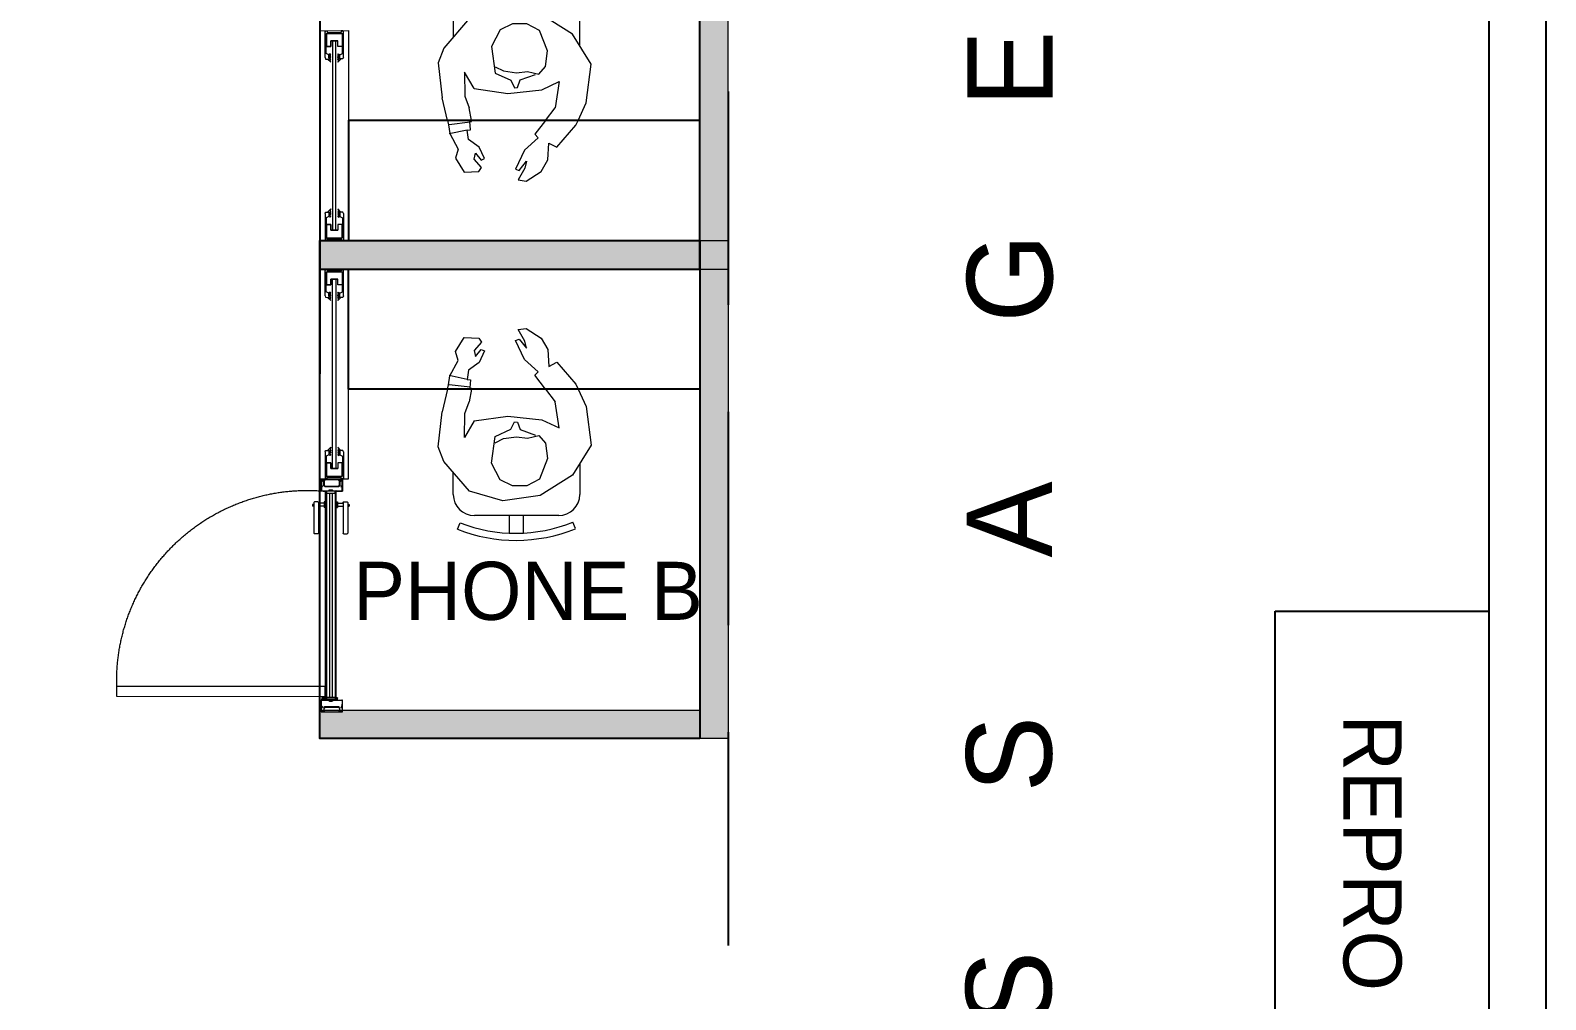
# Model space of a CAD drawing. Header units: millimetres. Extents: x -774950 to -670403, y -1165325 to -1109738.
# Drawn here: x -730975 to -725654, y -1128355 to -1124950 of the extents above; entities that cross this region are included whole.
import ezdxf

# ---------------------------------------------------------------- set-up
doc = ezdxf.new("R2010")
doc.units = ezdxf.units.MM
doc.header["$LTSCALE"] = 3000
doc.header["$MEASUREMENT"] = 0
for name, pattern in [('( Hidden )', [0.375, 0.25, -0.125]), ('DASHED', [0.75, 0.5, -0.25]), ('DASHED2', [0.375, 0.25, -0.125]), ('HIDDEN', [0.375, 0.25, -0.125])]:
    doc.linetypes.add(name, pattern=pattern)
doc.layers.get('0').update_dxf_attribs({"linetype": 'CONTINUOUS'})
for name, color, linetype, lineweight in [('1-fur', 8, 'CONTINUOUS', 0), ('A-DOOR-FULL', 40, 'CONTINUOUS', 18), ('A-FURN-MODULAR-CHAIR', 5, 'CONTINUOUS', 5), ('A-WALL', 26, 'CONTINUOUS', 25), ('AI-FURN', 7, 'CONTINUOUS', 20), ('DR-GLASS', 170, 'CONTINUOUS', 13), ('I- FURN', 251, 'CONTINUOUS', 9), ('IN-DOOR', 8, 'CONTINUOUS', 0), ('PR-ALU SECTION', 8, 'CONTINUOUS', 9), ('PR-HATCH', 8, 'CONTINUOUS', 0), ('PR-LINE', 8, 'DASHED2', 9), ('T-LAYOUT', 7, 'CONTINUOUS', 13), ('TOA-FURN-HUMAN', 252, 'CONTINUOUS', 9)]:
    doc.layers.add(name, color=color, linetype=linetype, lineweight=lineweight)
for name, color, linetype in [('HATCH', 8, 'CONTINUOUS'), ('I-FUR', 7, 'CONTINUOUS'), ('PASSAGE LINEOUT', 7, 'CONTINUOUS'), ('WALL', 16, 'CONTINUOUS')]:
    doc.layers.add(name, color=color, linetype=linetype)
doc.layers.add('PR- GLASS', color=7, linetype='CONTINUOUS', lineweight=9, true_color=0x0505ff)
doc.layers.add('PR-FULL HT', color=7, linetype='CONTINUOUS', lineweight=13, true_color=0x6e3e30)
doc.styles.add('123', font='arial.ttf', dxfattribs={"height": 0.2})
doc.styles.add('CENTURY GOTHIC', font='GOTHIC.TTF')

# ---------------------------------------------------------------- blocks, each defined once
blk = doc.blocks.new('vw layout final block')
at = {"layer": 'WALL'}
for p, q in [((-600886.2, -1031474), (-600886.2, -1036224)), ((-600686.2, -1031474), (-600686.2, -1036224))]:
    blk.add_line(p, q, dxfattribs=at)
blk = doc.blocks.new('*U193')
at = {"layer": 'PR-HATCH'}
h = blk.add_hatch(color=256, dxfattribs=at)
h.dxf.hatch_style = 1
h.paths.add_polyline_path([(-85876.1, -39967.2), (-84542.3, -39967.2), (-84542.3, -39867.2), (-85876.1, -39867.2)])
at = {"layer": 'PR-FULL HT', "elevation": 0}
blk.add_lwpolyline([(-85876.1, -39967.2), (-84542.3, -39967.2), (-84542.3, -39867.2), (-85876.1, -39867.2)], close=True, dxfattribs=at)
blk = doc.blocks.new('GLASS PATCH')
at = {"layer": 'PR-ALU SECTION'}
for p, q in [((-11245.2, -11600.3), (-11245.2, -11602.3)), ((-11244.2, -11600.3), (-11245.2, -11600.3)), ((-11245.2, -11602.3), (-11242.7, -11602.3)), ((-11244.2, -11599.3), (-11244.2, -11600.3)), ((-11207.2, -11599.3), (-11244.2, -11599.3)), ((-11242.7, -11622.3), (-11242.7, -11602.3)), ((-11241.2, -11623.8), (-11241.2, -11600.8)), ((-11213, -11600.8), (-11241.2, -11600.8)), ((-11241.2, -11601.3), (-11222.7, -11601.3)), ((-11222.7, -11601.3), (-11222.7, -11607.3)), ((-11211.2, -11604.5), (-11213, -11600.8)), ((-11207.2, -11599.3), (-11205.2, -11600)), ((-11205.2, -11600), (-11205.2, -11605.5)), ((-11205.1, -11602.9), (-11205.1, -11605.6)), ((-11200.5, -11607.3), (-11205.1, -11602.9)), ((-11245.2, -11624.3), (-11245.2, -11622.3)), ((-11245.2, -11622.3), (-11242.7, -11622.3)), ((-11244.2, -11624.3), (-11245.2, -11624.3)), ((-11244.2, -11625.3), (-11244.2, -11624.3)), ((-11241.2, -11623.3), (-11222.7, -11623.3)), ((-11213, -11623.8), (-11241.2, -11623.8)), ((-11222.7, -11607.3), (-11230.7, -11607.3)), ((-11230.7, -11617.3), (-11230.7, -11607.3)), ((-11222.7, -11617.3), (-11230.7, -11617.3)), ((-11222.7, -11623.3), (-11222.7, -11617.3)), ((-11211.2, -11620.1), (-11213, -11623.8)), ((-11212.4, -11606.4), (-11211.2, -11604.5)), ((-11211.2, -11607.3), (-11212.4, -11606.4)), ((-11211.2, -11617.3), (-11212.4, -11618.1)), ((-11212.4, -11618.1), (-11211.2, -11620.1)), ((-11206.2, -11604.5), (-11211.2, -11604.5)), ((-11211.2, -11604.5), (-11210, -11605.6)), ((-11211.2, -11620.1), (-11210, -11618.9)), ((-11206.2, -11620.1), (-11211.2, -11620.1)), ((-11210, -11605.6), (-11205.1, -11605.6)), ((-11210, -11618.9), (-11205.1, -11618.9)), ((-11206.2, -11605.5), (-11206.2, -11604.5)), ((-11205.2, -11605.5), (-11206.2, -11605.5)), ((-11205.2, -11619.1), (-11206.2, -11619.1)), ((-11206.2, -11619.1), (-11206.2, -11620.1)), ((-11205.2, -11624.6), (-11205.2, -11619.1)), ((-11200.5, -11617.3), (-11205.1, -11621.7)), ((-11205.1, -11621.7), (-11205.1, -11618.9)), ((-11207.2, -11625.3), (-11244.2, -11625.3)), ((-11207.2, -11625.3), (-11205.2, -11624.6))]:
    blk.add_line(p, q, dxfattribs=at)
blk.add_lwpolyline([(-11241.2, -11601.3), (-11222.7, -11601.3), (-11222.7, -11607.3), (-11230.7, -11607.3), (-11230.7, -11617.3), (-11222.7, -11617.3), (-11222.7, -11623.3), (-11241.2, -11623.3)], close=True, dxfattribs=at)
for points, knots in [([(-11207.6, -11607.3), (-11208.8, -11606.7), (-11210.2, -11606), (-11211.1, -11607.1), (-11211.2, -11607.3)], [0, 0, 0, 0, 3.277935, 3.838999, 3.838999, 3.838999, 3.838999]), ([(-11207.6, -11617.3), (-11208.8, -11617.9), (-11210.2, -11618.6), (-11211.1, -11617.5), (-11211.2, -11617.3)], [0, 0, 0, 0, 3.277935, 3.838999, 3.838999, 3.838999, 3.838999]), ([(-11204.1, -11607.3), (-11205.3, -11606.7), (-11206.7, -11606), (-11207.6, -11607.1), (-11207.6, -11607.3)], [0, 0, 0, 0, 3.196261, 3.767448, 3.767448, 3.767448, 3.767448]), ([(-11204.1, -11617.3), (-11205.3, -11617.9), (-11206.7, -11618.6), (-11207.6, -11617.5), (-11207.6, -11617.3)], [0, 0, 0, 0, 3.196261, 3.767448, 3.767448, 3.767448, 3.767448]), ([(-11200.5, -11607.3), (-11202.1, -11606.6), (-11203.9, -11605.8), (-11204.1, -11607.2), (-11204.1, -11607.3)], [0, 0, 0, 0, 3.605923, 3.8901, 3.8901, 3.8901, 3.8901]), ([(-11200.5, -11617.3), (-11202.1, -11618), (-11203.9, -11618.7), (-11204.1, -11617.4), (-11204.1, -11617.3)], [0, 0, 0, 0, 3.605923, 3.8901, 3.8901, 3.8901, 3.8901])]:
    blk.add_open_spline(points, degree=3, knots=knots, dxfattribs=at)
blk = doc.blocks.new('*U141')
at = {"layer": 'PR- GLASS', "elevation": 0}
blk.add_lwpolyline([(-76514.2, -32840.5), (-76514.2, -32852.5), (-77179.2, -32852.5), (-77179.2, -32840.5)], close=True, dxfattribs=at)
at = {"layer": 'PR-LINE', "ltscale": 5, "elevation": 0}
blk.add_lwpolyline([(-77215.2, -32796.5), (-77215.2, -32896.5), (-76478.2, -32896.5), (-76478.2, -32796.5)], close=True, dxfattribs=at)
at = {"layer": 'PR-ALU SECTION'}
for p, xscale, yscale, zscale, rotation in [((-49265.3, -61708.8, 0), -2.485489525280359, 2.485489525280353, 2.485489525280353, 179.9999854000356), ((-104428.1, -61708.7, 0), 2.48548952528036, 2.48548952528036, 2.48548952528036, 179.9999854002671)]:
    blk.add_blockref('GLASS PATCH', p, dxfattribs=dict(at, xscale=xscale, yscale=yscale, zscale=zscale, rotation=rotation))
blk = doc.blocks.new('Human Figure')
at = {"layer": 'A-FURN-MODULAR-CHAIR', "color": 18, "lineweight": 15, "true_color": 0x000000}
for p, q in [((4613.64, 5782.3, 0), (4625.48, 5782.3, 0)), ((4610.68, 5774.98, 0), (4610.68, 5779.34, 0)), ((4628.44, 5779.34, 0), (4628.44, 5776.24, 0))]:
    blk.add_line(p, q, dxfattribs=at)
at = {"layer": 'A-FURN-MODULAR-CHAIR', "lineweight": 15}
for p, q in [((4613.64, 5782.3, 0), (4625.48, 5782.3, 0)), ((4610.68, 5774.98, 0), (4610.68, 5779.34, 0)), ((4628.44, 5779.34, 0), (4628.44, 5776.24, 0))]:
    blk.add_line(p, q, dxfattribs=at)
at = {"layer": 'A-FURN-MODULAR-CHAIR', "color": 18, "lineweight": 15, "true_color": 0x000000, "elevation": 0}
for points in [[(4611.29, 5784.13), (4611.67, 5783.22)], [(4618.58, 5784.79), (4618.58, 5782.3)], [(4620.56, 5784.79), (4620.56, 5782.3)], [(4627.86, 5784.22), (4627.49, 5783.3)]]:
    blk.add_lwpolyline(points, dxfattribs=at)
at = {"layer": 'A-FURN-MODULAR-CHAIR', "lineweight": 15, "elevation": 0}
for points in [[(4611.29, 5784.13), (4611.67, 5783.22)], [(4618.58, 5784.79), (4618.58, 5782.3)], [(4620.56, 5784.79), (4620.56, 5782.3)], [(4627.86, 5784.22), (4627.49, 5783.3)]]:
    blk.add_lwpolyline(points, dxfattribs=at)
at = {"layer": 'A-FURN-MODULAR-CHAIR', "color": 18, "lineweight": 15, "true_color": 0x000000, "elevation": 0}
blk.add_lwpolyline([(4625.89, 5764.57, -0.034638), (4625.48, 5764.54), (4615.48, 5764.54)], format="xyb", dxfattribs=at)
at = {"layer": 'A-FURN-MODULAR-CHAIR', "lineweight": 15, "elevation": 0}
blk.add_lwpolyline([(4625.89, 5764.57, -0.034638), (4625.48, 5764.54), (4615.48, 5764.54)], format="xyb", dxfattribs=at)
at = {"layer": 'A-FURN-MODULAR-CHAIR', "color": 18, "lineweight": 15, "true_color": 0x000000}
for centre, radius, start, end in [((4619.68, 5763.49, 0), 22.29, 68.458, 112.0994), ((4619.68, 5763.49, 0), 21.3, 68.4839, 112.0994), ((4613.64, 5779.34, 0), 2.96, 90.0001, 180.0001), ((4625.48, 5779.34, 0), 2.96, 0.0001, 90.0001)]:
    blk.add_arc(centre, radius, start, end, dxfattribs=at)
at = {"layer": 'A-FURN-MODULAR-CHAIR', "lineweight": 15}
for centre, radius, start, end in [((4619.68, 5763.49, 0), 22.29, 68.458, 112.0994), ((4619.68, 5763.49, 0), 21.3, 68.4839, 112.0994), ((4613.64, 5779.34, 0), 2.96, 90.0001, 180.0001), ((4625.48, 5779.34, 0), 2.96, 0.0001, 90.0001)]:
    blk.add_arc(centre, radius, start, end, dxfattribs=at)
at = {"layer": 'TOA-FURN-HUMAN', "lineweight": 5}
for p, q in [((4611.71, 5776.63, 0), (4616.22, 5779.49)), ((4611.71, 5776.63, 0), (4616.22, 5779.49)), ((4616.22, 5779.49), (4621.49, 5780.21, 0)), ((4616.22, 5779.49), (4621.49, 5780.21, 0)), ((4621.49, 5780.21, 0), (4626.18, 5778.89, 0)), ((4621.49, 5780.21, 0), (4626.18, 5778.89, 0)), ((4626.18, 5778.89, 0), (4629.77, 5774.69, 0)), ((4626.18, 5778.89, 0), (4629.77, 5774.69, 0)), ((4609.08, 5772.43, 0), (4611.71, 5776.63, 0)), ((4609.08, 5772.43, 0), (4611.71, 5776.63, 0)), ((4629.77, 5774.69, 0), (4630.56, 5772.63, 0)), ((4629.77, 5774.69, 0), (4630.56, 5772.63, 0)), ((4609.78, 5766.99, 0), (4609.08, 5772.43, 0)), ((4609.78, 5766.99, 0), (4609.08, 5772.43, 0)), ((4630.56, 5772.63, 0), (4630.01, 5767.72, 0)), ((4630.56, 5772.63, 0), (4630.01, 5767.72, 0)), ((4616.02, 5768.83), (4613.59, 5769.99, 0)), ((4613.59, 5769.99, 0), (4614.12, 5766.32, 0)), ((4616.02, 5768.83), (4613.59, 5769.99, 0)), ((4613.59, 5769.99, 0), (4614.12, 5766.32, 0)), ((4626.86, 5771.32, 0), (4626.81, 5767.94)), ((4626.86, 5771.32, 0), (4626.81, 5767.94)), ((4620.77, 5768.32, 0), (4616.02, 5768.83)), ((4620.77, 5768.32, 0), (4616.02, 5768.83)), ((4625.5, 5769.01, 0), (4620.77, 5768.32, 0)), ((4625.5, 5769.01, 0), (4620.77, 5768.32, 0)), ((4626.81, 5767.94), (4626.19, 5766.32, 0)), ((4626.81, 5767.94), (4626.19, 5766.32, 0)), ((4610.91, 5764.54), (4609.78, 5766.99, 0)), ((4610.91, 5764.54), (4609.78, 5766.99, 0)), ((4615.48, 5764.54), (4614.12, 5766.32, 0)), ((4615.48, 5764.54), (4614.12, 5766.32, 0)), ((4625.89, 5764.54), (4626.19, 5766.32, 0)), ((4625.89, 5764.54), (4626.19, 5766.32, 0)), ((4629.26, 5764.54), (4630.01, 5767.72, 0)), ((4629.26, 5764.54), (4630.01, 5767.72, 0)), ((4613.88, 5760.76, 0), (4611.23, 5763.85, 0)), ((4613.88, 5760.76, 0), (4611.23, 5763.85, 0)), ((4615.48, 5764.54), (4616.97, 5762.59)), ((4615.48, 5764.54), (4616.97, 5762.59)), ((4626.5, 5763.17, 0), (4626.01, 5763.22, 0)), ((4626.5, 5763.17, 0), (4626.01, 5763.22, 0)), ((4626.32, 5761.85, 0), (4626.5, 5763.17, 0)), ((4626.32, 5761.85, 0), (4626.5, 5763.17, 0))]:
    blk.add_line(p, q, dxfattribs=at)
at = {"layer": 'TOA-FURN-HUMAN', "linetype": '( Hidden )', "lineweight": 5, "ltscale": 2}
for p, q in [((4611.23, 5763.85, 0), (4610.91, 5764.54, 0)), ((4611.23, 5763.85, 0), (4610.91, 5764.54, 0)), ((4626.01, 5763.22, 0), (4626.14, 5764.36, 0)), ((4626.01, 5763.22, 0), (4626.14, 5764.36, 0)), ((4629.12, 5763.93, 0), (4628.92, 5762.69, 0)), ((4629.12, 5763.93, 0), (4628.92, 5762.69, 0)), ((4629.26, 5764.54, 0), (4629.12, 5763.93, 0)), ((4629.26, 5764.54, 0), (4629.12, 5763.93, 0)), ((4616.97, 5762.59), (4616.53, 5762.09)), ((4616.97, 5762.59), (4616.53, 5762.09)), ((4616.53, 5762.09), (4618.44, 5760.37, 0)), ((4616.53, 5762.09), (4618.44, 5760.37, 0)), ((4624.81, 5760.79, 0), (4626.32, 5761.85, 0)), ((4624.81, 5760.79, 0), (4626.32, 5761.85, 0)), ((4628.92, 5762.69, 0), (4627.75, 5760.5, 0)), ((4628.92, 5762.69, 0), (4627.75, 5760.5, 0)), ((4615.02, 5761.34, 0), (4613.88, 5760.76, 0)), ((4615.02, 5761.34, 0), (4613.88, 5760.76, 0)), ((4615.16, 5758.98, 0), (4615.02, 5761.34, 0)), ((4615.16, 5758.98, 0), (4615.02, 5761.34, 0)), ((4618.44, 5760.37, 0), (4619.69, 5757.7, 0)), ((4618.44, 5760.37, 0), (4619.69, 5757.7, 0)), ((4624.06, 5759.18, 0), (4624.81, 5760.79, 0)), ((4624.06, 5759.18, 0), (4624.81, 5760.79, 0)), ((4625.32, 5759.95, 0), (4624.51, 5758.96, 0)), ((4625.32, 5759.95, 0), (4624.51, 5758.96, 0)), ((4625.51, 5759.11, 0), (4625.32, 5759.95, 0)), ((4625.51, 5759.11, 0), (4625.32, 5759.95, 0)), ((4627.75, 5760.5, 0), (4628.12, 5759.23, 0)), ((4627.75, 5760.5, 0), (4628.12, 5759.23, 0)), ((4616.12, 5757.36), (4615.16, 5758.98, 0)), ((4616.12, 5757.36), (4615.16, 5758.98, 0)), ((4618.19, 5756, 0), (4616.12, 5757.36)), ((4618.19, 5756, 0), (4616.12, 5757.36)), ((4619.17, 5757.51, 0), (4618.16, 5758.8, 0)), ((4618.16, 5758.8, 0), (4618.39, 5757.81, 0)), ((4619.17, 5757.51, 0), (4618.16, 5758.8, 0)), ((4618.16, 5758.8, 0), (4618.39, 5757.81, 0)), ((4618.39, 5757.81, 0), (4619.31, 5756.18, 0)), ((4618.39, 5757.81, 0), (4619.31, 5756.18, 0)), ((4619.69, 5757.7, 0), (4619.17, 5757.51, 0)), ((4619.69, 5757.7, 0), (4619.17, 5757.51, 0)), ((4624.51, 5758.96, 0), (4624.06, 5759.18, 0)), ((4624.51, 5758.96, 0), (4624.06, 5759.18, 0)), ((4624.5, 5757.93, 0), (4625.51, 5759.11, 0)), ((4624.5, 5757.93, 0), (4625.51, 5759.11, 0)), ((4624.87, 5757.37, 0), (4624.5, 5757.93, 0)), ((4624.87, 5757.37, 0), (4624.5, 5757.93, 0)), ((4626.89, 5757.28, 0), (4624.87, 5757.37, 0)), ((4626.89, 5757.28, 0), (4624.87, 5757.37, 0)), ((4628.12, 5759.23, 0), (4626.89, 5757.28, 0)), ((4628.12, 5759.23, 0), (4626.89, 5757.28, 0)), ((4619.31, 5756.18, 0), (4618.19, 5756, 0)), ((4619.31, 5756.18, 0), (4618.19, 5756, 0))]:
    blk.add_line(p, q, dxfattribs=at)
at = {"layer": 'TOA-FURN-HUMAN', "linetype": '( Hidden )', "lineweight": 5, "ltscale": 3}
for p, q in [((4625.9, 5764.39, 0), (4625.89, 5764.57, 0)), ((4625.9, 5764.39, 0), (4625.89, 5764.57, 0)), ((4626.14, 5764.36, 0), (4625.9, 5764.39, 0)), ((4626.14, 5764.36, 0), (4625.9, 5764.39, 0))]:
    blk.add_line(p, q, dxfattribs=at)
at = {"layer": 'TOA-FURN-HUMAN', "lineweight": 5, "elevation": 0}
for points in [[(4622.54, 5772.08), (4621.4, 5771.49), (4619.55, 5771.23), (4618.01, 5771.43), (4616.44, 5771.03), (4615.47, 5772.11), (4615.23, 5774.3), (4616.32, 5777.18), (4618.11, 5778.11), (4620.14, 5778.11), (4621.85, 5777.26), (4623.09, 5774.92), (4622.55, 5771.19), (4620.35, 5770.17), (4619.86, 5769.12), (4619.43, 5769.17), (4619.04, 5770.23), (4616.9, 5771)], [(4622.54, 5772.08), (4621.4, 5771.49), (4619.55, 5771.23), (4618.01, 5771.43), (4616.44, 5771.03), (4615.47, 5772.11), (4615.23, 5774.3), (4616.32, 5777.18), (4618.11, 5778.11), (4620.14, 5778.11), (4621.85, 5777.26), (4623.09, 5774.92), (4622.55, 5771.19), (4620.35, 5770.17), (4619.86, 5769.12), (4619.43, 5769.17), (4619.04, 5770.23), (4616.9, 5771)], [(4625.5, 5769.01), (4626.86, 5771.32)], [(4625.5, 5769.01), (4626.86, 5771.32)], [(4626.09, 5764.27), (4629.04, 5763.91)], [(4626.09, 5764.27), (4629.04, 5763.91)], [(4626.5, 5763.17), (4629.02, 5762.63)], [(4626.5, 5763.17), (4629.02, 5762.63)]]:
    blk.add_lwpolyline(points, dxfattribs=at)
blk = doc.blocks.new('CHAIR - STEELCASE - LETSB')
at = {"layer": 'I- FURN', "color": 24, "lineweight": 9}
for points in [[(-369.7, 257.7, -0.089353), (-369.7, 316.7, -0.334929), (-360.7, 325, -0.034973), (-179.6, 330.4, -0.382328), (-169.8, 320.9, -0.10237), (-169.8, 253.5, -0.318036), (-179.6, 244.3, -0.036857), (-360.8, 249.5, -0.333729)], [(-369.7, -242.2, 0.089353), (-369.7, -301.1, 0.334929), (-360.7, -309.4, 0.034973), (-179.6, -314.8, 0.382328), (-169.8, -305.4, 0.10237), (-169.8, -237.9, 0.318036), (-179.6, -228.8, 0.036857), (-360.7, -233.9, 0.333729)]]:
    blk.add_lwpolyline(points, format="xyb", close=True, dxfattribs=at)
at = {"layer": 'I- FURN'}
blk.add_lwpolyline([(-513.5, 241.7, 0.34479), (-528.5, 230.1, 0.096497), (-528.2, -218.5, 0.361045), (-515.8, -228.9), (-494.1, -229.1, 0.246071), (-466.3, -205.4, -0.226994), (-446.1, -191.1), (-439.9, -191, 0.417254), (-429.7, -177.1, -0.104406), (-430, 188.5, 0.398452), (-439.2, 203.5, -0.367565), (-466.2, 218, 0.274839), (-496.7, 241.7)], format="xyb", close=True, dxfattribs=at)
at = {"layer": 'I- FURN', "color": 24, "lineweight": 9}
for points in [[(-507.6, -229.1, 0.46809), (-487.6, -205.2, -0.090711), (-487.6, 217.9, 0.462177), (-507.1, 241.7, -100.177069)], [(-487.6, 217.3), (-478, 217.2, -0.321496), (-468.6, 210.4, 0.282757), (-430, 188, -1.025051)], [(-487.6, -205.2), (-478, -205.1, 0.321496), (-468.6, -198.3, -0.282757), (-430, -175.9, 1.025051)]]:
    blk.add_lwpolyline(points, format="xyb", dxfattribs=at)
at = {"layer": 'I- FURN', "color": 8, "lineweight": 5}
blk.add_lwpolyline([(-463.6, 213.4, 0.188155), (-445.3, 203.4), (-439.2, 203.5, -0.15219), (-410.1, 228.9, 0.211085), (-413.9, 230.4), (-459.5, 228.7, 0.414214), (-464.3, 223.4)], format="xyb", close=True, dxfattribs=at)
at = {"layer": 'I- FURN'}
blk.add_lwpolyline([(-95, -228.5), (-390.3, -219.7, -0.232948), (-439.9, -191, 0.417374), (-429.7, -177.1, -0.10441), (-430, 188.5, 0.39834), (-439.2, 203.5, -0.21659), (-401.4, 231.2), (-77.6, 241.7, -0.366213), (-12.8, 173.3, -0.077985), (-14.2, -173.2, -0.376278), (-95, -228.5)], format="xyb", dxfattribs=at)
at = {"layer": 'I- FURN', "color": 8, "lineweight": 5}
for points in [[(-215.9, 237.2), (-213.8, 243.3)], [(-183.7, 244.2), (-185.7, 238.2)], [(-218.5, -224.8), (-217.4, -227.7)], [(-187.7, -228.5), (-188.6, -225.7)]]:
    blk.add_lwpolyline(points, dxfattribs=at)
for points in [[(-471.1, -25, -0.007805), (-471.1, 37.1, -0.087218), (-470, 42.7, -0.229267), (-469.3, 43.4), (-465.8, 43.4, -0.210582), (-464.1, 37.7, 0.008162), (-464.2, -24.4, -0.166545), (-465.4, -30.6, -0.375811), (-465.9, -30.7), (-469.2, -30.7, -0.246214), (-470.7, -28.4, 0.024513), (-471.1, -25, -1.199362)], [(-446.1, -191.1), (-439.9, -191, 0.15219), (-409.9, -215.2, -0.211085), (-413.6, -216.9), (-459.2, -216.9, -0.414214), (-464.3, -211.8), (-463.9, -201.8)]]:
    blk.add_lwpolyline(points, format="xyb", dxfattribs=at)
blk = doc.blocks.new('A$C36d04b36')
for points in [[(1050, 10), (0, 10), (0, 610), (532.3, 610), (583.8, 614.5), (633.8, 627.9), (680.6, 649.8), (723, 679.4), (759.6, 716), (789.2, 758.4), (1055.4, 1219.3), (1575, 919.3), (1050, 10)], [(1545.2, 847.7), (1108.7, 91.6), (1091.3, 101.6), (1527.9, 857.7)], [(76.9, 0), (950, 0), (950, 20), (76.9, 20)]]:
    blk.add_lwpolyline(points, close=True)
blk.add_lwpolyline([(0, 10), (0, 610)])
at = {"color": 8, "lineweight": 5}
blk.add_lwpolyline([(426.9, 110), (426.9, 560), (26.9, 560), (26.9, 110)], close=True, dxfattribs=at)
for points in [[(26.9, 560), (426.9, 110)], [(426.9, 560), (26.9, 110)]]:
    blk.add_lwpolyline(points, dxfattribs=at)
at = {"rotation": 300.7475600156515}
blk.add_blockref('CHAIR - STEELCASE - LETSB', (681.2, 651.1), dxfattribs=at)
blk = doc.blocks.new('*U225')
at = {"layer": 'PR-HATCH'}
h = blk.add_hatch(color=256, dxfattribs=at)
h.dxf.hatch_style = 1
h.paths.add_polyline_path([(-85876.1, -39967.2), (-84127.1, -39967.2), (-84127.1, -39867.2), (-85876.1, -39867.2)])
at = {"layer": 'PR-FULL HT', "elevation": 0}
blk.add_lwpolyline([(-85876.1, -39967.2), (-84127.1, -39967.2), (-84127.1, -39867.2), (-85876.1, -39867.2)], close=True, dxfattribs=at)
blk = doc.blocks.new('*U107')
at = {"layer": 'PR-HATCH'}
h = blk.add_hatch(color=256, dxfattribs=at)
h.dxf.hatch_style = 1
h.paths.add_polyline_path([(-85876.1, -39967.2), (-84542.5, -39967.2), (-84542.5, -39867.2), (-85876.1, -39867.2)])
at = {"layer": 'PR-FULL HT', "elevation": 0}
blk.add_lwpolyline([(-85876.1, -39967.2), (-84542.5, -39967.2), (-84542.5, -39867.2), (-85876.1, -39867.2)], close=True, dxfattribs=at)
blk = doc.blocks.new('rub1')
at = {"lineweight": 20}
h = blk.add_hatch(color=8, dxfattribs=at)
h.paths.add_polyline_path([(285.1, 663.6), (284.4, 663.6, 0.06789), (284.3, 663.1), (284, 663.1), (284, 663.6), (283.7, 663.6), (283.7, 662.4), (284, 662.4), (284, 662.9), (284.3, 662.9, 0.066804), (284.4, 662.3), (285.1, 662.3, 0.299446), (285.5, 662.9), (285.5, 663.1, 0.299446)])
h.paths.add_polyline_path([(285.4, 663.1), (285.4, 662.9, -0.365226), (285, 662.5), (284.6, 662.5, -0.12053), (284.6, 663.5), (285, 663.5, -0.209232)], flags=16)
at = {"layer": '1-fur', "color": 8, "lineweight": 20}
for p, q in [((284.4, 663.6), (285.1, 663.6)), ((284.4, 662.3), (285.1, 662.3)), ((284.6, 663.5), (285, 663.5)), ((284.6, 662.5), (285, 662.5)), ((285.4, 663.1), (285.4, 662.9)), ((285.5, 663.1), (285.5, 662.9))]:
    blk.add_line(p, q, dxfattribs=at)
for points in [[(284, 662.9), (284, 662.4), (283.7, 662.4), (283.7, 663.6), (284, 663.6), (284, 663.1)], [(284.3, 663.1), (284, 663.1)], [(284, 662.9), (284.3, 662.9)]]:
    blk.add_lwpolyline(points, dxfattribs=at)
for centre, radius, start, end in [((286.3, 663), 1.99, 160.4255, 175.9608), ((286.3, 663), 1.99, 182.636, 197.9236), ((286.5, 663), 1.99, 165.4708, 192.9616), ((284.8, 662.9), 0.623, 16.2565, 63.5269), ((285, 662.9), 0.413, 282.3178, 2.5719), ((284.9, 663), 0.623, 3.1317, 69.8122), ((284.9, 662.9), 0.623, 290.1878, 356.8683)]:
    blk.add_arc(centre, radius, start, end, dxfattribs=at)
blk = doc.blocks.new('*U241')
at = {"layer": 'IN-DOOR', "color": 8, "ltscale": 2}
for p, q in [((-36, 3.3), (-36, 0)), ((-36, 3.29), (-36, 2.86)), ((-34.92, 3.3), (-35.99, 3.3)), ((-35.98, 2.84), (-35.92, 2.84)), ((-35.96, 3.17), (-35.96, 3.25)), ((-35.95, 3.26), (-34.97, 3.26)), ((-35.91, 2.83), (-35.91, 2.79)), ((-35.9, 2.78), (-35.83, 2.76)), ((-35.82, 2.77), (-35.86, 2.83)), ((-35.85, 2.84), (-35.11, 2.84)), ((-35.09, 2.88), (-35.81, 2.88)), ((-35.09, 2.82), (-35.11, 2.77)), ((-35.09, 2.76), (-34.98, 2.76)), ((-35.04, 2.83), (-35.04, 2.83)), ((-34.93, 2.81), (-35.02, 2.81)), ((-34.96, 3.25), (-34.96, 3.2)), ((-34.96, 2.74), (-34.96, 1.81)), ((-34.94, 3.18), (-34.94, 3.18)), ((-34.91, 3.21), (-34.91, 3.29)), ((-34.91, 0.51), (-34.91, 2.79)), ((-32.56, 3.81), (-32.56, 4.31)), ((-32.56, 2.62), (-32.56, 2.84)), ((-32.56, 2.84), (-31.66, 2.84)), ((-32.56, 2.62), (-31.66, 2.62)), ((-32.45, 4.42), (-27.72, 4.42)), ((-32.45, 3.7), (-27.72, 3.7)), ((-32.34, 2.84), (-32.34, 3.7)), ((-32.13, 4.42), (-32.13, 4.64)), ((-32.13, 4.64), (-31.89, 4.64)), ((-31.89, 4.42), (-31.89, 4.64)), ((-31.87, 2.84), (-31.87, 3.7)), ((-31.66, 2.62), (-31.66, 2.84)), ((-27.61, 3.81), (-27.61, 4.31)), ((-0.79, 3.21), (-0.79, 3.29)), ((-0.79, 0.51), (-0.79, 2.79)), ((-0.78, 3.3), (-0.01, 3.3)), ((-0.77, 2.81), (-0.68, 2.81)), ((-0.76, 3.18), (-0.76, 3.18)), ((-0.75, 3.25), (-0.75, 3.2)), ((-0.74, 2.74), (-0.74, 1.81)), ((-0.05, 3.26), (-0.73, 3.26)), ((-0.61, 2.76), (-0.72, 2.76)), ((-0.67, 2.83), (-0.67, 2.83)), ((-0.62, 2.82), (-0.59, 2.77)), ((-0.61, 2.88), (-0.19, 2.88)), ((-0.15, 2.84), (-0.6, 2.84)), ((-0.18, 2.77), (-0.14, 2.83)), ((-0.1, 2.78), (-0.17, 2.76)), ((-0.09, 2.83), (-0.09, 2.79)), ((-0.02, 2.84), (-0.08, 2.84)), ((-0.04, 3.17), (-0.04, 3.25)), ((0, 3.3), (0, 0)), ((0, 3.29), (0, 2.86)), ((-36, 0.44), (-36, 0.01)), ((-35.99, 0), (-34.92, 0)), ((-35.92, 0.46), (-35.98, 0.46)), ((-35.96, 0.05), (-35.96, 0.13)), ((-34.97, 0.04), (-35.95, 0.04)), ((-35.91, 0.5), (-35.91, 0.47)), ((-35.83, 0.54), (-35.9, 0.51)), ((-35.86, 0.47), (-35.82, 0.53)), ((-35.11, 0.46), (-35.85, 0.46)), ((-35.81, 0.42), (-35.09, 0.42)), ((-35.11, 0.52), (-35.09, 0.48)), ((-34.98, 0.54), (-35.09, 0.54)), ((-35.04, 0.47), (-35.04, 0.47)), ((-35.03, 0.2), (-35.03, 0.14)), ((-35.02, 0.49), (-34.93, 0.49)), ((-35.01, 0.22), (-35.01, 0.22)), ((-35.01, 0.12), (-34.93, 0.12)), ((-34.98, 0.18), (-34.99, 0.2)), ((-34.96, 1.81), (-34.97, 1.8)), ((-34.97, 1.8), (-34.96, 1.79)), ((-34.96, 1.79), (-34.96, 0.56)), ((-34.93, 0.16), (-34.96, 0.16)), ((-34.96, 0.1), (-34.96, 0.05)), ((-34.94, 0.12), (-34.94, 0.12)), ((-34.88, 0.19), (-34.92, 0.17)), ((-34.91, 0.1), (-34.91, 0.02)), ((-34.91, 0.01), (-34.91, 0.09)), ((-34.89, 0), (-34.2, 0)), ((-34.87, 0.08), (-34.85, 0.18)), ((-34.83, 0.06), (-34.85, 0.06)), ((-34.81, 0.05), (-34.82, 0.07)), ((-34.79, 0.07), (-34.8, 0.05)), ((-34.3, 0.06), (-34.77, 0.06)), ((-34.2, 0.81), (-34.2, 0)), ((-32.56, 0.98), (-32.56, 0.77)), ((-32.56, 0.98), (-31.66, 0.98)), ((-32.56, 0.77), (-31.66, 0.77)), ((-32.34, 0.77), (-32.34, -0.1)), ((-31.87, 0.77), (-31.87, -0.1)), ((-31.66, 0.98), (-31.66, 0.77)), ((-1.8, 0), (-1.8, 0.1)), ((-0.81, 0), (-1.8, 0)), ((-1.76, 0.06), (-1.65, 0.06)), ((-1.63, 0.07), (-1.62, 0.05)), ((-1.61, 0.05), (-0.88, 0.07)), ((-0.87, 0.06), (-0.86, 0.06)), ((-0.84, 0.08), (-0.85, 0.18)), ((-0.82, 0.19), (-0.79, 0.17)), ((-0.79, 0.1), (-0.79, 0.02)), ((-0.79, 0.01), (-0.79, 0.09)), ((-0.78, 0.16), (-0.74, 0.16)), ((-0.01, 0), (-0.78, 0)), ((-0.68, 0.49), (-0.77, 0.49)), ((-0.69, 0.12), (-0.77, 0.12)), ((-0.76, 0.12), (-0.76, 0.12)), ((-0.75, 0.1), (-0.75, 0.05)), ((-0.74, 1.81), (-0.73, 1.8)), ((-0.73, 1.8), (-0.74, 1.79)), ((-0.74, 1.79), (-0.74, 0.56)), ((-0.73, 0.04), (-0.05, 0.04)), ((-0.72, 0.54), (-0.62, 0.54)), ((-0.72, 0.18), (-0.71, 0.2)), ((-0.69, 0.22), (-0.69, 0.22)), ((-0.68, 0.2), (-0.68, 0.14)), ((-0.67, 0.47), (-0.67, 0.47)), ((-0.6, 0.52), (-0.62, 0.48)), ((-0.19, 0.42), (-0.61, 0.42)), ((-0.6, 0.46), (-0.15, 0.46)), ((-0.14, 0.47), (-0.18, 0.53)), ((-0.17, 0.54), (-0.1, 0.51)), ((-0.09, 0.5), (-0.09, 0.47)), ((-0.08, 0.46), (-0.02, 0.46)), ((-0.04, 0.05), (-0.04, 0.13)), ((0, 0.44), (0, 0.01)), ((-32.56, -0.21), (-32.56, -0.71)), ((-32.45, -0.1), (-27.72, -0.1)), ((-32.45, -0.82), (-27.72, -0.82)), ((-32.13, -0.82), (-32.13, -1.03)), ((-32.13, -1.03), (-31.89, -1.03)), ((-31.89, -0.82), (-31.89, -1.03)), ((-27.61, -0.21), (-27.61, -0.71))]:
    blk.add_line(p, q, dxfattribs=at)
at = {"layer": 'IN-DOOR', "color": 8, "ltscale": 3}
for p, q in [((-35.03, 3.16), (-35.03, 3.09)), ((-34.93, 3.18), (-35.01, 3.18)), ((-35.01, 3.08), (-35.01, 3.08)), ((-35, 3.09), (-34.98, 3.12)), ((-34.96, 3.13), (-34.93, 3.13)), ((-34.92, 3.13), (-34.9, 3.11)), ((-34.91, 3.28), (-34.91, 3.2)), ((-34.21, 3.3), (-34.89, 3.3)), ((-34.87, 3.12), (-34.87, 3.22)), ((-34.85, 3.24), (-34.83, 3.24)), ((-34.82, 3.23), (-34.81, 3.24)), ((-34.8, 3.24), (-34.79, 3.23)), ((-34.77, 3.24), (-34.3, 3.24)), ((-34.26, 2.56), (-34.27, 2.55)), ((-34.27, 2.55), (-34.26, 2.54)), ((-34.26, 3.2), (-34.26, 2.56)), ((-34.26, 2.54), (-34.26, 2.11)), ((-34.21, 2), (-34.21, 3.14)), ((-34.21, 0.91), (-34.21, 2.7)), ((-1.85, 2), (-1.85, 3.3)), ((-1.85, 3.3), (-0.81, 3.3)), ((-1.85, 0.91), (-1.85, 2.86)), ((-1.8, 3.2), (-1.8, 3.17)), ((-1.8, 3.17), (-1.79, 3.16)), ((-1.79, 3.16), (-1.8, 3.15)), ((-1.8, 3.15), (-1.8, 2.11)), ((-1.65, 3.24), (-1.76, 3.24)), ((-1.62, 3.24), (-1.63, 3.23)), ((-0.88, 3.23), (-1.61, 3.24)), ((-0.86, 3.24), (-0.87, 3.24)), ((-0.84, 3.12), (-0.84, 3.22)), ((-0.79, 3.13), (-0.81, 3.11)), ((-0.79, 3.28), (-0.79, 3.2)), ((-0.74, 3.13), (-0.78, 3.13)), ((-0.77, 3.18), (-0.69, 3.18)), ((-0.71, 3.09), (-0.72, 3.12)), ((-0.69, 3.08), (-0.7, 3.08)), ((-0.68, 3.16), (-0.68, 3.09)), ((-34.4, 2.03), (-34.4, 1.57)), ((-34.3, 2.07), (-34.36, 2.07)), ((-34.35, 1.53), (-34.3, 1.53)), ((-34.34, 1.83), (-34.34, 1.99)), ((-34.34, 1.61), (-34.34, 1.77)), ((-34.31, 2), (-34.23, 1.98)), ((-34.23, 1.62), (-34.31, 1.6)), ((-34.27, 1.04), (-34.28, 1.03)), ((-34.28, 1.01), (-34.27, 1)), ((-34.26, 1.49), (-34.26, 1.05)), ((-34.26, 0.99), (-34.26, 0.1)), ((-34.21, 0.82), (-34.21, 0.85)), ((-34.17, 0.89), (-34.2, 0.9)), ((-34.2, 0.86), (-34.17, 0.84)), ((-2.16, 0.77), (-2.16, 0.88)), ((-2.14, 0.9), (-2.08, 0.88)), ((-1.8, 0.75), (-2.14, 0.75)), ((-2.11, 0.85), (-2.11, 0.82)), ((-2.08, 0.84), (-2.1, 0.86)), ((-2.1, 0.81), (-1.86, 0.81)), ((-1.89, 0.89), (-1.86, 0.9)), ((-1.86, 0.86), (-1.89, 0.84)), ((-1.85, 0.82), (-1.85, 0.85)), ((-1.75, 2), (-1.83, 1.98)), ((-1.83, 1.62), (-1.75, 1.6)), ((-1.8, 1.49), (-1.8, 1.05)), ((-1.8, 0.99), (-1.8, 0.1)), ((-1.79, 1.04), (-1.79, 1.03)), ((-1.79, 1.01), (-1.79, 1)), ((-1.76, 2.07), (-1.7, 2.07)), ((-1.71, 1.53), (-1.76, 1.53)), ((-1.72, 1.83), (-1.72, 1.99)), ((-1.72, 1.61), (-1.72, 1.77)), ((-1.66, 2.03), (-1.66, 1.57))]:
    blk.add_line(p, q, dxfattribs=at)
at = {"layer": 'IN-DOOR', "color": 8, "linetype": 'DASHED'}
blk.add_lwpolyline([(-2.36, 2.73), (-2.36, 34.98), (-4, 34.98), (-4, 2.73)], close=True, dxfattribs=at)
at = {"layer": 'IN-DOOR', "color": 8}
for points in [[(-2.07, 2.62), (-34.21, 2.62), (-34.21, 2.49), (-2.07, 2.49)], [(-2.07, 2.49), (-33.9, 2.49), (-33.9, 1.11), (-2.07, 1.11)], [(-2.07, 0.98), (-34.21, 0.98), (-34.21, 1.11), (-2.07, 1.11)]]:
    blk.add_lwpolyline(points, dxfattribs=at)
for points in [[(-34.21, 2.49), (-33.9, 2.49), (-33.9, 1.11), (-34.21, 1.11)], [(-1.96, 2.49), (-2.28, 2.49), (-2.28, 1.11), (-1.96, 1.11)]]:
    blk.add_lwpolyline(points, close=True, dxfattribs=at)
at = {"layer": 'IN-DOOR', "color": 8, "linetype": 'Continuous', "lineweight": 25}
for points in [[(-1.95, 0.99), (-1.86, 0.99, 0.414214), (-1.85, 1), (-1.85, 2.87, 3.112272), (-2.02, 2.63, -0.513651), (-1.96, 2.59), (-1.96, 1, 0.414214)], [(-2.24, 2.77, 0.414214), (-2.22, 2.77), (-2.2, 2.77, 0.307235), (-2.05, 2.75), (-2.03, 2.73, 0.414214), (-2.02, 2.73), (-1.95, 2.81, 0.414214), (-1.96, 2.82), (-1.97, 2.84, 0.307235), (-2.02, 2.98), (-2.02, 3.01, 0.414214), (-2.03, 3.02), (-2.13, 3.04, 0.414214), (-2.14, 3.03), (-2.14, 3.01, 0.307235), (-2.24, 2.89), (-2.26, 2.88, 0.414214), (-2.27, 2.87)]]:
    blk.add_lwpolyline(points, format="xyb", close=True, dxfattribs=at)
at = {"layer": 'IN-DOOR', "color": 5}
for points in [[(-33.9, 2.02), (-2.28, 2.02)], [(-33.9, 1.58), (-2.28, 1.58)]]:
    blk.add_lwpolyline(points, dxfattribs=at)
at = {"layer": 'IN-DOOR', "color": 8, "linetype": 'DASHED'}
blk.add_arc((-4.8, 5.45), 29.53, 88.4446, 185.2074, dxfattribs=at)
at = {"layer": 'IN-DOOR', "color": 8, "ltscale": 2}
for centre, radius, start, end in [((-35.99, 3.29), 0.0108, 90, 180), ((-35.98, 2.86), 0.018, 180, 270), ((-35.95, 3.25), 0.0108, 90, 180), ((-35.93, 3.17), 0.0288, 180, 293.5782), ((-35.84, 2.8), 0.353, 84.9915, 103.4121), ((-35.92, 2.83), 0.0108, 360, 90), ((-35.9, 2.79), 0.0108, 180, 250), ((-35.82, 3.04), 0.0648, 81.2602, 348.7398), ((-35.85, 2.83), 0.0108, 90, 200), ((-35.81, 2.91), 0.0288, 115.8419, 270), ((-35.83, 2.77), 0.0108, 250, 20), ((-35.81, 3.13), 0.0252, 261.2602, 81.2602), ((-35.88, 3.13), 0.204, 286.1738, 325.757), ((-35.74, 3.02), 0.0252, 348.7398, 168.7398), ((-35.11, 2.82), 0.018, 360, 90), ((-35.09, 2.77), 0.018, 180, 270), ((-35.09, 2.83), 0.054, 360, 90), ((-35.02, 2.83), 0.018, 180, 270), ((-34.98, 2.74), 0.018, 360, 90), ((-34.97, 3.25), 0.0108, 360, 90), ((-34.94, 3.2), 0.018, 180, 270), ((-34.94, 3.21), 0.0288, 270, 360), ((-34.93, 2.79), 0.018, 360, 90), ((-34.92, 3.29), 0.0108, 360, 90), ((-32.45, 4.31), 0.108, 90, 180), ((-32.45, 3.81), 0.108, 180, 270), ((-27.72, 4.31), 0.108, 360, 90), ((-27.72, 3.81), 0.108, 270, 360), ((-0.78, 3.29), 0.0108, 90, 180), ((-0.76, 3.21), 0.0288, 180, 270), ((-0.77, 2.79), 0.018, 90, 180), ((-0.76, 3.2), 0.018, 270, 360), ((-0.73, 3.25), 0.0108, 90, 180), ((-0.72, 2.74), 0.018, 90, 180), ((-0.68, 2.83), 0.018, 270, 360), ((-0.61, 2.83), 0.054, 90, 180), ((-0.6, 2.82), 0.018, 90, 180), ((-0.61, 2.77), 0.018, 270, 360), ((-0.26, 3.02), 0.0252, 11.2602, 191.2602), ((-0.12, 3.13), 0.204, 214.243, 253.8262), ((-0.18, 3.04), 0.0648, 191.2602, 98.7398), ((-0.19, 3.13), 0.0252, 98.7398, 278.7398), ((-0.16, 2.8), 0.353, 76.5878, 95.0085), ((-0.19, 2.91), 0.0288, 270, 64.158), ((-0.17, 2.77), 0.0108, 160, 290), ((-0.15, 2.83), 0.0108, 340, 90), ((-0.1, 2.79), 0.0108, 290, 360), ((-0.08, 2.83), 0.0108, 90, 180), ((-0.07, 3.17), 0.0288, 246.4218, 360), ((-0.05, 3.25), 0.0108, 360, 90), ((-0.02, 2.86), 0.018, 270, 360), ((-0.01, 3.29), 0.0108, 360, 90), ((-35.98, 0.44), 0.018, 90, 180), ((-35.99, 0.01), 0.0108, 180, 270), ((-35.93, 0.13), 0.0288, 66.4218, 180), ((-35.95, 0.05), 0.0108, 180, 270), ((-35.92, 0.47), 0.0108, 270, 360), ((-35.85, 0.41), 0.27, 254.6491, 275.7262), ((-35.9, 0.5), 0.0108, 110, 180), ((-35.84, 0.26), 0.0648, 11.2602, 278.7398), ((-35.85, 0.47), 0.0108, 160, 270), ((-35.81, 0.39), 0.0288, 90, 244.158), ((-35.83, 0.53), 0.0108, 340, 110), ((-35.83, 0.17), 0.0252, 278.7398, 98.7398), ((-35.88, 0.2), 0.173, 28.706, 71.7459), ((-35.75, 0.28), 0.0252, 191.2602, 11.2602), ((-35.09, 0.52), 0.018, 90, 180), ((-35.11, 0.48), 0.018, 270, 360), ((-35.09, 0.47), 0.054, 270, 360), ((-35.02, 0.47), 0.018, 90, 180), ((-35.01, 0.2), 0.018, 90, 180), ((-35.01, 0.14), 0.018, 180, 270), ((-35.01, 0.2), 0.018, 360, 90), ((-34.98, 0.56), 0.018, 270, 360), ((-34.96, 0.18), 0.018, 180, 270), ((-34.97, 0.05), 0.0108, 270, 360), ((-34.94, 0.1), 0.018, 90, 180), ((-34.94, 0.09), 0.0288, 360, 90), ((-34.93, 0.51), 0.018, 270, 360), ((-34.93, 0.18), 0.018, 270, 315), ((-34.93, 0.1), 0.018, 360, 90), ((-34.92, 0.01), 0.0108, 270, 360), ((-34.89, 0.02), 0.018, 180, 270), ((-34.87, 0.18), 0.018, 360, 135), ((-34.85, 0.08), 0.018, 180, 270), ((-34.83, 0.08), 0.018, 270, 315), ((-34.8, 0.04), 0.0108, 45, 135), ((-34.77, 0.08), 0.018, 225, 270), ((-34.3, 0.1), 0.036, 270, 360), ((-1.76, 0.1), 0.036, 180, 270), ((-1.65, 0.08), 0.018, 270, 315), ((-1.62, 0.04), 0.0108, 45, 135), ((-0.87, 0.08), 0.018, 225, 270), ((-0.86, 0.08), 0.018, 270, 360), ((-0.84, 0.18), 0.018, 45, 180), ((-0.81, 0.02), 0.018, 270, 360), ((-0.77, 0.51), 0.018, 180, 270), ((-0.78, 0.18), 0.018, 225, 270), ((-0.76, 0.09), 0.0288, 90, 180), ((-0.77, 0.1), 0.018, 90, 180), ((-0.78, 0.01), 0.0108, 180, 270), ((-0.76, 0.1), 0.018, 360, 90), ((-0.73, 0.05), 0.0108, 180, 270), ((-0.72, 0.56), 0.018, 180, 270), ((-0.74, 0.18), 0.018, 270, 360), ((-0.69, 0.2), 0.018, 90, 180), ((-0.69, 0.2), 0.018, 360, 90), ((-0.69, 0.14), 0.018, 270, 360), ((-0.68, 0.47), 0.018, 360, 90), ((-0.61, 0.47), 0.054, 180, 270), ((-0.62, 0.52), 0.018, 360, 90), ((-0.6, 0.48), 0.018, 180, 270), ((-0.12, 0.2), 0.173, 108.254, 151.294), ((-0.25, 0.28), 0.0252, 168.7398, 348.7398), ((-0.16, 0.26), 0.0648, 261.2602, 168.7398), ((-0.17, 0.17), 0.0252, 81.2602, 261.2602), ((-0.19, 0.39), 0.0288, 295.8419, 90), ((-0.17, 0.53), 0.0108, 70, 200), ((-0.15, 0.41), 0.27, 264.2737, 285.3508), ((-0.15, 0.47), 0.0108, 270, 20), ((-0.1, 0.5), 0.0108, 360, 70), ((-0.08, 0.47), 0.0108, 180, 270), ((-0.07, 0.13), 0.0288, 360, 113.5782), ((-0.05, 0.05), 0.0108, 270, 360), ((-0.02, 0.44), 0.018, 360, 90), ((-0.01, 0.01), 0.0108, 270, 360), ((-32.45, -0.21), 0.108, 90, 180), ((-32.45, -0.71), 0.108, 180, 270), ((-27.72, -0.21), 0.108, 360, 90), ((-27.72, -0.71), 0.108, 270, 360)]:
    blk.add_arc(centre, radius, start, end, dxfattribs=at)
at = {"layer": 'IN-DOOR', "color": 8, "ltscale": 3}
for centre, radius, start, end in [((-35.01, 3.16), 0.018, 90, 180), ((-35.01, 3.09), 0.018, 180, 270), ((-35.01, 3.09), 0.0126, 277.0353, 26.015), ((-34.96, 3.12), 0.018, 90, 180), ((-34.93, 3.2), 0.018, 270, 360), ((-34.93, 3.12), 0.018, 45, 90), ((-34.89, 3.28), 0.018, 90, 180), ((-34.88, 3.12), 0.018, 225, 360), ((-34.85, 3.22), 0.018, 90, 180), ((-34.83, 3.22), 0.018, 45, 90), ((-34.8, 3.25), 0.0108, 225, 315), ((-34.77, 3.22), 0.018, 90, 135), ((-34.3, 3.2), 0.036, 360, 90), ((-1.76, 3.2), 0.036, 90, 180), ((-1.65, 3.22), 0.018, 45, 90), ((-1.62, 3.25), 0.0108, 225, 315), ((-0.87, 3.22), 0.018, 90, 135), ((-0.86, 3.22), 0.018, 360, 90), ((-0.82, 3.12), 0.018, 180, 315), ((-0.81, 3.28), 0.018, 360, 90), ((-0.77, 3.2), 0.018, 180, 270), ((-0.78, 3.12), 0.018, 90, 135), ((-0.74, 3.12), 0.018, 360, 90), ((-0.7, 3.09), 0.0126, 153.985, 262.9647), ((-0.69, 3.16), 0.018, 360, 90), ((-0.69, 3.09), 0.018, 270, 360), ((-34.36, 2.03), 0.036, 90, 180), ((-34.35, 1.58), 0.0452, 191.7193, 271.6001), ((-34.33, 1.8), 0.018, 134.427, 225.573), ((-34.32, 1.99), 0.018, 75.8258, 180), ((-34.35, 1.83), 0.018, 314.427, 360), ((-34.35, 1.77), 0.018, 360, 45.573), ((-34.32, 1.61), 0.018, 180, 284.1742), ((-34.3, 2.11), 0.036, 270, 360), ((-34.3, 1.49), 0.036, 360, 90), ((-34.27, 1.02), 0.0108, 135, 225), ((-34.28, 1.05), 0.018, 315, 360), ((-34.28, 0.99), 0.018, 360, 45), ((-34.23, 2), 0.018, 255.8258, 360), ((-34.23, 1.6), 0.018, 360, 104.1742), ((-34.2, 0.91), 0.0108, 180, 270), ((-34.2, 0.85), 0.0108, 90, 180), ((-34.2, 0.82), 0.0108, 180, 270), ((-34.17, 0.86), 0.0216, 270, 90), ((-2.14, 0.88), 0.018, 90, 180), ((-2.14, 0.77), 0.018, 180, 270), ((-2.1, 0.85), 0.0108, 90, 180), ((-2.1, 0.82), 0.0108, 180, 270), ((-2.08, 0.86), 0.0216, 270, 90), ((-1.89, 0.86), 0.0216, 90, 270), ((-1.86, 0.91), 0.0108, 270, 360), ((-1.86, 0.85), 0.0108, 360, 90), ((-1.86, 0.82), 0.0108, 270, 360), ((-1.83, 2), 0.018, 180, 284.1742), ((-1.83, 1.6), 0.018, 75.8258, 180), ((-1.76, 2.11), 0.036, 180, 270), ((-1.76, 1.49), 0.036, 90, 180), ((-1.78, 1.05), 0.018, 180, 225), ((-1.78, 0.99), 0.018, 135, 180), ((-1.79, 1.02), 0.0108, 315, 45), ((-1.74, 1.99), 0.018, 360, 104.1742), ((-1.74, 1.61), 0.018, 255.8258, 360), ((-1.71, 1.83), 0.018, 180, 225.573), ((-1.73, 1.8), 0.018, 314.427, 45.573), ((-1.71, 1.77), 0.018, 134.427, 180), ((-1.71, 1.58), 0.0452, 268.3999, 348.2806), ((-1.7, 2.03), 0.036, 360, 90)]:
    blk.add_arc(centre, radius, start, end, dxfattribs=at)
at = {"layer": 'IN-DOOR', "color": 8, "lineweight": 20, "extrusion": (0, 0, -1), "xscale": 0.1118615642299428, "yscale": 0.1118615642299428, "zscale": -0.1118615642299429, "rotation": 90.00002373157199}
blk.add_blockref('rub1', (76.13, -30.93), dxfattribs=at)
blk = doc.blocks.new('GLASS DOOR')
at = {"layer": 'A-DOOR-FULL', "linetype": 'Continuous', "xscale": 29.16666563673521, "yscale": 29.16666563673521, "zscale": 29.16666563673521, "rotation": 89.99989653425754}
blk.add_blockref('*U241', (51.5, 57.6, 0), dxfattribs=at)

msp = doc.modelspace()

# ---------------------------------------------------------------- linework, layer by layer
at = {"linetype": 'Continuous', "elevation": 0}
for points in [[(-728624.5, -1125266.6), (-729857.8, -1125266.5), (-729857.8, -1125688.5), (-728624.5, -1125688.6)], [(-728624.5, -1126210.3), (-729857.8, -1126210.4), (-729857.8, -1125788.5), (-728624.5, -1125788.4)]]:
    msp.add_lwpolyline(points, close=True, dxfattribs=at)
at = {"layer": 'HATCH', "linetype": 'HIDDEN', "elevation": 0}
msp.add_lwpolyline([(-728524.2, -1137388.3), (-737136.3, -1137388.3), (-737136.4, -1121302.4), (-730494.2, -1121302.4), (-730494.2, -1124039.7), (-728524.3, -1124039.7)], close=True, dxfattribs=at)
at = {"layer": 'I-FUR', "linetype": 'Continuous'}
for p, q in [((-726604.2, -1128789.7, 0), (-726604.2, -1126989.7, 0)), ((-726604.2, -1126989.7, 0), (-725854.2, -1126989.7, 0))]:
    msp.add_line(p, q, dxfattribs=at)
at = {"layer": 'I-FUR', "linetype": 'Continuous', "elevation": 0}
for points in [[(-728624.3, -1124039.7), (-729958, -1124039.7), (-729958, -1125788.5), (-728624.3, -1125788.5)], [(-728624.3, -1127437.2), (-729958, -1127437.2), (-729958, -1125688.5), (-728624.3, -1125688.5)]]:
    msp.add_lwpolyline(points, close=True, dxfattribs=at)

# ---------------------------------------------------------------- block references
at = {"layer": 'A-WALL', "linetype": 'Continuous'}
msp.add_blockref('vw layout final block', (-124968, -92565.7, 0), dxfattribs=at)
at = {"layer": 'AI-FURN', "linetype": 'Continuous', "rotation": 329.9999214117054}
msp.add_blockref('A$C36d04b36', (-732593.8, -1124387.5, 0), dxfattribs=at)
at = {"layer": 'DR-GLASS', "xscale": -0.7768498857700327, "yscale": 0.7768498857700327, "zscale": 0.7768498857700327, "rotation": 179.9949311870573}
msp.add_blockref('GLASS DOOR', (-729919.1, -1127299.1, 0), dxfattribs=at)
at = {"layer": 'I- FURN', "color": 161, "linetype": 'ByBlock', "yscale": 25.00000000000001, "zscale": 25.00000000000001}
for p, xscale, rotation in [((-613797.2, -1269394.7, 0), -25.00000000000001, 359.9927106897313), ((-613797.2, -982082.2, 0), 25.00000000000001, 180.0072893102686)]:
    msp.add_blockref('Human Figure', p, dxfattribs=dict(at, xscale=xscale, rotation=rotation))
at = {"layer": 'PR- GLASS', "xscale": -1, "rotation": 90.00847720679548}
msp.add_blockref('*U141', (-762743, -1202171.5, 0), dxfattribs=at)
at = {"layer": 'PR- GLASS', "rotation": 89.99152279320452}
msp.add_blockref('*U141', (-762743, -1049305.4, 0), dxfattribs=at)
at = {"layer": 'PR-FULL HT'}
for name, p, rotation in [('*U225', (-688669.8, -1209921.7, 0), 269.9915227932048), ('*U193', (-644076, -1085834, 0), 359.9915227932048)]:
    msp.add_blockref(name, p, dxfattribs=dict(at, rotation=rotation))
at = {"layer": 'PR-FULL HT', "xscale": -1}
for name, p, rotation in [('*U225', (-688669.8, -1041555.3, 0), 270.0084772067952), ('*U107', (-644075.9, -1167291.9, 0), 180.0084772067952)]:
    msp.add_blockref(name, p, dxfattribs=dict(at, rotation=rotation))

# ---------------------------------------------------------------- texts
at = {"layer": 'PASSAGE LINEOUT', "insert": (-727399.7, -1137501.9), "char_height": 300, "width": 16925.289, "attachment_point": 7, "rotation": 89.9139, "style": 'CENTURY GOTHIC'}
msp.add_mtext('1   8  0   0      M    M       W    I    D    E      P     A     S     S     A     G    E', dxfattribs=at)
at = {"layer": 'T-LAYOUT', "insert": (-729227.6, -1126816.7, 0), "char_height": 203.971, "width": 5989.609, "attachment_point": 2, "style": '123'}
msp.add_mtext('{\\fCentury Gothic|b0|i0|c0|p34;PHONE B}', dxfattribs=at)
at = {"layer": 'T-LAYOUT', "insert": (-726367.1, -1127838.8, 0), "char_height": 203.971, "width": 5989.609, "attachment_point": 8, "rotation": 270, "style": '123'}
msp.add_mtext('{\\fCentury Gothic|b0|i0|c0|p34;REPRO }', dxfattribs=at)

doc.saveas('drawing.dxf')
